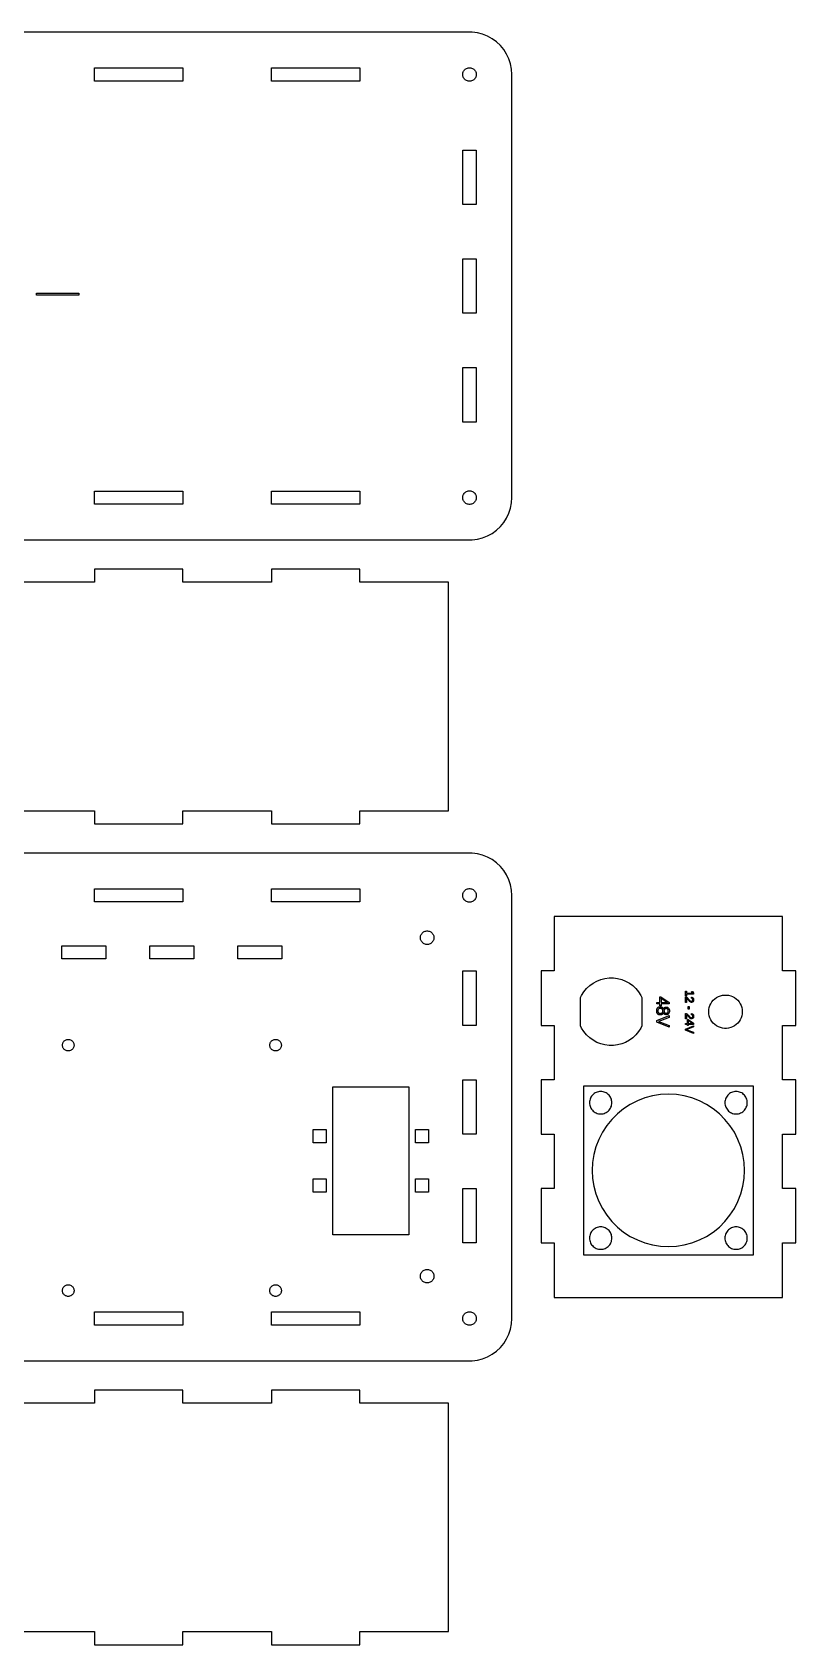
# Model space of a CAD drawing. Extents: x -143 to 284, y -54 to 327.
# Drawn here: x 103.3 to 283.7, y -54.3 to 326.8 of the extents above; entities that cross this region are included whole.
import ezdxf

# ---------------------------------------------------------------- set-up
doc = ezdxf.new("R2010")
doc.units = 0
doc.layers.add('Layer_1', color=7, linetype='CONTINUOUS')

msp = doc.modelspace()

# ---------------------------------------------------------------- linework, layer by layer
at = {"layer": 'Layer_1', "color": 7}
for points in [[(208.476249, 207.010016), (209.692248, 207.322015), (210.860248, 207.785015), (211.960248, 208.390015), (212.976248, 209.128014), (213.892249, 209.988013), (214.69225, 210.955014), (215.365248, 212.015015), (215.900248, 213.152015), (216.288247, 214.346016), (216.523248, 215.580015), (216.602248, 216.833014), (216.602248, 316.833015), (216.523248, 318.086014), (216.288247, 319.320014), (215.900248, 320.514014), (215.365248, 321.651014), (214.69225, 322.711015), (213.892249, 323.678015), (212.976248, 324.538015), (211.960248, 325.276014), (210.860248, 325.881014), (209.692248, 326.344014), (208.476249, 326.656014), (207.230249, 326.813014), (-34.025661, 326.813014)], [(117.966247, 315.283015), (117.966247, 318.383015), (138.875248, 318.383015), (138.875248, 315.283015), (117.966247, 315.283015)], [(159.784248, 315.283015), (159.784248, 318.383015), (180.693249, 318.383015), (180.693249, 315.283015), (159.784248, 315.283015)], [(206.502248, 315.236014), (206.302249, 315.261014), (206.108249, 315.311014), (205.921249, 315.385014), (205.745249, 315.482015), (205.582249, 315.600014), (205.43625, 315.738014), (205.308248, 315.893014), (205.200247, 316.062014), (205.114248, 316.244015), (205.05225, 316.435014), (205.015248, 316.632014), (205.002237, 316.833015), (205.015259, 317.034014), (205.05225, 317.231014), (205.114248, 317.422014), (205.200247, 317.604014), (205.308248, 317.773014), (205.43625, 317.928014), (205.582249, 318.066014), (205.745249, 318.184014), (205.921249, 318.281014), (206.108249, 318.355014), (206.302249, 318.405014), (206.502248, 318.430014), (206.702248, 318.430014), (206.902248, 318.405015), (207.09625, 318.355014), (207.283248, 318.281014), (207.45925, 318.184014), (207.62225, 318.066014), (207.768249, 317.928014), (207.896248, 317.773014), (208.004249, 317.604014), (208.090248, 317.422014), (208.152249, 317.231014), (208.189249, 317.034014), (208.202259, 316.833015), (208.189237, 316.632014), (208.152249, 316.435014), (208.090248, 316.244015), (208.004249, 316.062014), (207.896248, 315.893014), (207.768249, 315.738014), (207.62225, 315.600014), (207.45925, 315.482015), (207.283248, 315.385014), (207.09625, 315.311014), (206.902248, 315.261014), (206.702248, 315.236015), (206.502248, 315.236014)], [(205.05225, 286.119015), (205.05225, 298.976014), (208.152249, 298.976014), (208.152249, 286.119015), (205.05225, 286.119015)], [(205.05225, 260.404013), (205.05225, 273.262015), (208.152249, 273.262015), (208.152249, 260.404013), (205.05225, 260.404013)], [(104.272249, 264.683016), (104.272249, 265.183015), (114.272249, 265.183015), (114.272249, 264.683016), (104.272249, 264.683016)], [(205.05225, 234.690016), (205.05225, 247.547016), (208.152249, 247.547016), (208.152249, 234.690016), (205.05225, 234.690016)], [(117.966247, 215.283016), (117.966247, 218.383015), (138.875248, 218.383015), (138.875248, 215.283016), (117.966247, 215.283016)], [(159.784248, 215.283016), (159.784248, 218.383015), (180.693249, 218.383015), (180.693249, 215.283016), (159.784248, 215.283016)], [(206.502248, 215.236015), (206.302249, 215.261019), (206.108249, 215.311015), (205.921249, 215.385014), (205.745249, 215.482014), (205.582249, 215.600014), (205.43625, 215.738015), (205.308248, 215.893014), (205.200247, 216.062014), (205.114248, 216.244014), (205.05225, 216.435016), (205.015248, 216.632016), (205.002237, 216.833014), (205.015259, 217.034016), (205.05225, 217.231015), (205.114248, 217.422015), (205.200247, 217.604014), (205.308248, 217.773015), (205.43625, 217.928014), (205.582249, 218.066015), (205.745249, 218.184015), (205.921249, 218.281015), (206.108249, 218.355013), (206.302249, 218.405015), (206.502248, 218.430019), (206.702248, 218.430014), (206.902248, 218.405009), (207.09625, 218.355013), (207.283248, 218.281015), (207.45925, 218.184015), (207.62225, 218.066015), (207.768249, 217.928014), (207.896248, 217.773015), (208.004249, 217.604014), (208.090248, 217.422015), (208.152249, 217.231015), (208.189249, 217.034016), (208.202259, 216.833014), (208.189237, 216.632016), (208.152249, 216.435016), (208.090248, 216.244014), (208.004249, 216.062014), (207.896248, 215.893014), (207.768249, 215.738015), (207.62225, 215.600014), (207.45925, 215.482014), (207.283248, 215.385014), (207.09625, 215.311015), (206.902248, 215.261014), (206.702248, 215.236009), (206.502248, 215.236015)], [(-34.025661, 206.853016), (207.230249, 206.853016), (208.476249, 207.010016)], [(97.05725, 142.833015), (117.966247, 142.833015), (117.966247, 139.733013), (138.875248, 139.733013), (138.875248, 142.833015), (159.784248, 142.833015), (159.784248, 139.733013), (180.693249, 139.733013), (180.693249, 142.833015), (201.60225, 142.833015), (201.60225, 196.833015), (180.693249, 196.833015), (180.693249, 199.933014), (159.784248, 199.933014), (159.784248, 196.833015), (138.875248, 196.833015), (138.875248, 199.933014), (117.966247, 199.933014), (117.966247, 196.833015), (97.05725, 196.833015)], [(208.476249, 13.010138), (209.692248, 13.322446), (210.860248, 13.784726), (211.960248, 14.389725), (212.976248, 15.127878), (213.892249, 15.987555), (214.69225, 16.955154), (215.365248, 18.015462), (215.900248, 19.151746), (216.288247, 20.34611), (216.523248, 21.579675), (216.602248, 22.833024), (216.602248, 122.833013), (216.523248, 124.086015), (216.288247, 125.320015), (215.900248, 126.514015), (215.365248, 127.651015), (214.69225, 128.711013), (213.892249, 129.678014), (212.976248, 130.538016), (211.960248, 131.276015), (210.860248, 131.881015), (209.692248, 132.344015), (208.476249, 132.656014), (207.230249, 132.813015), (-34.025661, 132.813015)], [(117.966247, 121.283015), (117.966247, 124.383014), (138.875248, 124.383014), (138.875248, 121.283015), (117.966247, 121.283015)], [(159.784248, 121.283015), (159.784248, 124.383014), (180.693249, 124.383014), (180.693249, 121.283015), (159.784248, 121.283015)], [(206.502248, 121.236013), (206.302249, 121.261018), (206.108249, 121.311014), (205.921249, 121.385016), (205.745249, 121.482015), (205.582249, 121.600015), (205.43625, 121.738013), (205.308248, 121.893016), (205.200247, 122.062013), (205.114248, 122.244015), (205.05225, 122.435015), (205.015248, 122.632014), (205.002237, 122.833013), (205.015259, 123.034015), (205.05225, 123.231014), (205.114248, 123.422014), (205.200247, 123.604016), (205.308248, 123.773013), (205.43625, 123.928016), (205.582249, 124.066014), (205.745249, 124.184014), (205.921249, 124.281013), (206.108249, 124.355015), (206.302249, 124.405013), (206.502248, 124.430018), (206.702248, 124.430016), (206.902248, 124.405011), (207.09625, 124.355015), (207.283248, 124.281013), (207.45925, 124.184014), (207.62225, 124.066014), (207.768249, 123.928016), (207.896248, 123.773013), (208.004249, 123.604016), (208.090248, 123.422014), (208.152249, 123.231014), (208.189249, 123.034015), (208.202259, 122.833013), (208.189237, 122.632014), (208.152249, 122.435015), (208.090248, 122.244015), (208.004249, 122.062013), (207.896248, 121.893016), (207.768249, 121.738013), (207.62225, 121.600015), (207.45925, 121.482015), (207.283248, 121.385016), (207.09625, 121.311014), (206.902248, 121.261016), (206.702248, 121.236011), (206.502248, 121.236013)], [(196.502249, 111.236214), (196.302249, 111.261304), (196.108249, 111.311313), (195.921249, 111.385315), (195.74525, 111.482114), (195.582249, 111.600216), (195.436247, 111.737715), (195.308248, 111.892513), (195.200247, 112.062214), (195.114249, 112.244016), (195.052247, 112.435114), (195.015248, 112.632514), (195.002237, 112.833013), (195.015259, 113.034015), (195.052247, 113.231014), (195.114249, 113.422014), (195.200247, 113.604013), (195.308248, 113.773014), (195.436247, 113.928016), (195.582249, 114.066014), (195.74525, 114.184014), (195.921249, 114.281014), (196.108249, 114.355015), (196.302249, 114.405014), (196.502249, 114.430019), (196.702248, 114.430016), (196.902248, 114.405011), (197.096247, 114.355015), (197.283248, 114.281014), (197.459247, 114.184014), (197.622247, 114.066014), (197.76825, 113.928016), (197.896249, 113.773014), (198.004249, 113.604013), (198.090248, 113.422014), (198.15225, 113.231014), (198.189249, 113.034015), (198.202259, 112.833013), (198.189238, 112.632514), (198.15225, 112.435114), (198.090248, 112.244016), (198.004249, 112.062214), (197.896249, 111.892513), (197.76825, 111.737715), (197.622247, 111.600216), (197.459247, 111.482114), (197.283248, 111.385315), (197.096247, 111.311313), (196.902248, 111.261315), (196.702248, 111.236225), (196.502249, 111.236214)], [(280.60225, 40.690116), (283.702235, 40.690116), (283.702235, 53.547314), (280.60225, 53.547314), (280.60225, 66.404415), (283.702235, 66.404415), (283.702235, 79.261613), (280.60225, 79.261613), (280.60225, 92.118715), (283.702235, 92.118715), (283.702235, 104.975916), (280.60225, 104.975916), (280.60225, 117.833015), (226.602248, 117.833015), (226.602248, 104.975916), (223.502248, 104.975916), (223.502248, 92.118715), (226.602248, 92.118715), (226.602248, 79.261613), (223.502248, 79.261613), (223.502248, 66.404415), (226.602248, 66.404415), (226.602248, 53.547314), (223.502248, 53.547314), (223.502248, 40.690116), (226.602248, 40.690116), (226.602248, 27.833014), (280.60225, 27.833014), (280.60225, 40.690116)], [(110.272249, 107.833015), (110.272249, 110.933014), (120.672248, 110.933014), (120.672248, 107.833015), (110.272249, 107.833015)], [(131.072249, 107.833015), (131.072249, 110.933014), (141.472248, 110.933014), (141.472248, 107.833015), (131.072249, 107.833015)], [(151.872247, 107.833015), (151.872247, 110.933014), (162.272249, 110.933014), (162.272249, 107.833015), (151.872247, 107.833015)], [(205.05225, 92.118715), (205.05225, 104.975916), (208.152249, 104.975916), (208.152249, 92.118715), (205.05225, 92.118715)], [(239.600243, 87.348815), (238.603248, 87.474714), (237.630248, 87.724614), (236.69625, 88.094415), (235.815248, 88.578415), (235.00325, 89.168914), (234.270248, 89.856614), (233.63025, 90.630715), (233.09225, 91.479013), (232.852248, 91.988114), (232.852248, 98.677915), (233.09225, 99.187016), (233.63025, 100.035314), (234.270248, 100.809415), (235.00325, 101.497115), (235.815248, 102.087614), (236.69625, 102.571614), (237.630248, 102.941415), (238.603248, 103.191314), (239.600243, 103.317214), (240.604249, 103.317214), (241.601255, 103.191314), (242.574245, 102.941415), (243.508259, 102.571614), (244.389244, 102.087614), (245.201254, 101.497115), (245.934241, 100.809415), (246.574237, 100.035314), (247.112237, 99.187016), (247.352239, 98.677915), (247.352239, 91.988114), (247.112237, 91.479013), (246.574237, 90.630715), (245.934241, 89.856614), (245.201254, 89.168914), (244.389244, 88.578415), (243.508259, 88.094415), (242.574245, 87.724614), (241.601255, 87.474714), (240.604249, 87.348815), (239.600243, 87.348815)], [(257.652249, 99.015114), (257.652249, 100.201015), (257.858243, 100.201015), (257.858243, 99.719016), (259.341236, 99.719016), (259.060256, 100.146015), (259.289251, 100.146015), (259.572235, 99.699015), (259.572235, 99.476116), (257.858243, 99.476116), (257.858243, 99.015114), (257.652249, 99.015114)], [(266.854246, 91.390816), (266.362248, 91.453015), (265.881256, 91.576315), (265.420246, 91.758916), (264.985257, 91.997915), (264.584248, 92.289513), (264.223257, 92.629015), (263.906237, 93.011215), (263.641259, 93.430114), (263.429253, 93.878915), (263.276261, 94.350715), (263.18324, 94.837915), (263.152252, 95.333014), (263.18324, 95.828114), (263.276261, 96.315314), (263.429253, 96.787114), (263.641259, 97.235915), (263.906237, 97.654716), (264.223257, 98.036915), (264.584248, 98.376516), (264.985257, 98.668113), (265.420246, 98.907113), (265.881256, 99.089714), (266.362248, 99.213014), (266.854246, 99.275213), (267.350251, 99.275213), (267.842249, 99.213014), (268.323241, 99.089714), (268.784251, 98.907113), (269.21924, 98.668113), (269.620249, 98.376516), (269.98124, 98.036915), (270.29826, 97.654716), (270.563238, 97.235915), (270.775244, 96.787114), (270.928236, 96.315314), (271.021257, 95.828114), (271.052245, 95.333014), (271.021257, 94.837915), (270.928236, 94.350715), (270.775244, 93.878915), (270.563238, 93.430114), (270.29826, 93.011215), (269.98124, 92.629015), (269.620249, 92.289513), (269.21924, 91.997915), (268.784251, 91.758916), (268.323241, 91.576315), (267.842249, 91.453015), (267.350251, 91.390816), (266.854246, 91.390816)], [(250.843243, 95.405416), (250.838163, 95.535015), (250.843328, 95.661515), (250.856225, 95.779913), (250.879396, 95.890115)], [(250.857241, 95.284814), (250.84313, 95.405416)], [(251.588253, 94.569115), (251.483238, 94.584524), (251.384263, 94.610111), (251.293246, 94.645913), (251.210245, 94.692113), (251.134242, 94.748414), (251.065239, 94.815015), (251.005238, 94.891215), (250.954241, 94.976215), (250.912246, 95.070215), (250.880242, 95.173014), (250.8571, 95.284814)], [(250.879254, 95.890115), (250.911258, 95.992314), (250.952237, 96.086314), (251.002247, 96.172214), (251.06126, 96.250014), (251.129247, 96.318416), (251.204262, 96.376314), (251.288251, 96.423716), (251.378252, 96.460614), (251.477255, 96.486917), (251.583258, 96.502718), (251.697247, 96.508021), (251.777257, 96.504714), (251.854248, 96.495005), (251.927258, 96.478814), (251.996262, 96.456011), (252.061258, 96.426913), (252.123262, 96.391215), (252.181258, 96.349014), (252.23426, 96.301415), (252.28125, 96.250316), (252.321241, 96.195514), (252.356236, 96.137114), (252.38333, 96.075013), (252.405258, 96.009315), (252.420216, 95.940015), (252.428146, 95.940015)], [(251.574255, 96.763715), (251.574255, 97.165715), (250.902256, 97.165715), (250.902256, 97.511714), (251.574255, 97.511714), (251.574255, 98.852715), (251.858255, 98.852715), (253.782249, 97.547714), (253.782249, 97.165715), (251.862263, 97.165715), (251.862263, 96.763715), (251.574255, 96.763715)], [(252.243263, 95.819216), (252.215323, 95.876016), (252.181258, 95.928015), (252.141239, 95.975014), (252.096253, 96.016114), (252.045256, 96.050914), (251.991238, 96.079413), (251.932254, 96.101511), (251.868246, 96.117318), (251.799242, 96.126827), (251.72626, 96.130004), (251.563248, 96.117711), (251.425242, 96.081115), (251.31224, 96.020014), (251.225259, 95.934416), (251.162239, 95.824414), (251.125239, 95.689916), (251.112257, 95.531013), (251.115362, 95.449214)], [(251.115249, 95.449214), (251.12428, 95.373714), (251.139209, 95.304315), (251.161251, 95.241213), (251.188344, 95.184314), (251.221251, 95.133514), (251.261242, 95.089014), (251.307244, 95.050516), (251.360246, 95.018015), (251.421262, 94.991317), (251.48925, 94.970599), (251.564236, 94.955824), (251.64625, 94.947008), (251.735263, 94.944022), (251.811237, 94.947203)], [(253.829239, 95.764213), (253.842221, 95.657014), (253.8462, 95.543013), (253.842306, 95.426314), (253.829267, 95.316914), (253.809201, 95.214814), (253.780245, 95.120016), (253.743246, 95.032414), (253.698259, 94.952014), (253.644242, 94.879015), (253.584242, 94.814214), (253.517242, 94.759514), (253.445247, 94.714714), (253.368257, 94.679814), (253.284239, 94.654922), (253.194239, 94.640012), (253.099243, 94.63502), (253.029252, 94.637836), (252.962252, 94.646111), (252.897256, 94.659999), (252.835252, 94.679402), (252.775252, 94.704418), (252.718243, 94.734915), (252.664254, 94.771014), (252.614244, 94.811615), (252.570245, 94.856313), (252.531242, 94.905115), (252.49825, 94.957913), (252.47031, 95.014913), (252.448241, 95.075916), (252.432154, 95.141013), (252.424336, 95.141013), (252.408165, 95.065513), (252.386236, 94.994915), (252.357252, 94.929214), (252.323244, 94.868513), (252.283254, 94.812715), (252.236235, 94.761915), (252.18425, 94.716015), (252.127241, 94.675713), (252.066253, 94.641514), (252.001257, 94.613602), (251.932254, 94.59191), (251.859243, 94.576422), (251.782253, 94.5671), (251.701255, 94.56401), (251.588253, 94.569124)], [(251.811237, 94.947214), (251.882244, 94.956922), (251.94724, 94.973029), (252.006252, 94.995621), (252.060242, 95.024613), (252.108248, 95.060114), (252.151258, 95.102016), (252.188258, 95.149415), (252.220262, 95.202114), (252.246226, 95.259913), (252.266292, 95.322914), (252.280347, 95.391116), (252.289293, 95.464414), (252.292341, 95.543013), (252.289152, 95.619414), (252.280206, 95.690915), (252.264175, 95.757513), (252.243376, 95.819216)], [(253.156252, 97.629815), (252.052255, 98.373713), (251.902254, 98.482713), (251.862263, 98.514714), (251.862263, 97.511714), (253.370261, 97.511714), (253.156252, 97.629815)], [(252.428259, 95.940015), (252.447168, 96.004314), (252.471242, 96.064613), (252.500254, 96.121016), (252.534262, 96.173416), (252.574253, 96.221916), (252.619239, 96.266414), (252.669249, 96.307014), (252.723238, 96.342515), (252.780247, 96.372614), (252.83926, 96.397224), (252.901236, 96.416406), (252.96626, 96.430018), (253.033259, 96.438228), (253.10325, 96.441036), (253.195255, 96.436018), (253.282236, 96.421114), (253.364249, 96.396306), (253.440252, 96.361616), (253.512247, 96.317013), (253.579246, 96.262415), (253.640263, 96.198014), (253.69524, 96.124916), (253.741242, 96.044914), (253.779257, 95.958216), (253.808241, 95.864614), (253.829126, 95.764213)], [(253.571259, 95.613614), (253.564204, 95.679315), (253.551278, 95.740016), (253.533188, 95.795715), (253.511231, 95.846413), (253.483319, 95.892215), (253.450242, 95.933013), (253.412255, 95.968514), (253.369245, 95.998616), (253.321239, 96.023226), (253.268237, 96.042405), (253.210241, 96.056017), (253.147249, 96.064227), (253.079261, 96.067038), (253.010258, 96.064193), (252.94625, 96.055721), (252.88625, 96.041604), (252.83226, 96.021916), (252.782251, 95.996626), (252.737236, 95.965616), (252.697245, 95.929014), (252.66225, 95.887214), (252.633237, 95.840814), (252.609248, 95.789715), (252.59034, 95.734016), (252.577273, 95.673713), (252.569342, 95.608715), (252.566153, 95.539014), (252.56906, 95.468315)], [(252.568242, 95.468315), (252.576144, 95.402613)], [(252.576257, 95.402613), (252.588392, 95.342015)], [(252.588251, 95.342015), (252.605184, 95.286214), (252.628383, 95.235515)], [(253.210241, 95.025816), (253.321239, 95.058116), (253.412255, 95.112015), (253.483262, 95.187413), (253.53426, 95.284413), (253.56426, 95.402915), (253.574138, 95.543013)], [(253.574251, 95.543013), (253.571146, 95.613614)], [(257.652249, 97.521916), (257.652249, 98.779913), (257.823248, 98.779913), (257.867246, 98.759621), (257.951235, 98.715315), (258.028254, 98.666115), (258.100249, 98.611915), (258.199252, 98.525213), (258.289253, 98.434913), (258.372254, 98.341814), (258.546244, 98.128014), (258.64124, 98.018915), (258.713235, 97.947515), (258.762257, 97.906415), (258.813255, 97.870816), (258.866256, 97.840615), (258.89335, 97.828508)], [(259.50326, 97.805815), (259.47326, 97.753615), (259.437248, 97.706915), (259.396241, 97.665815), (259.351255, 97.631015), (259.301245, 97.602516), (259.24624, 97.580418), (259.18624, 97.56461), (259.123248, 97.555102), (259.054244, 97.551925), (259.023256, 97.553042), (258.991252, 97.556118), (258.960236, 97.561308), (258.929248, 97.568624), (258.897244, 97.5779), (258.83524, 97.602919), (258.773236, 97.635615), (258.710244, 97.676416), (258.64824, 97.725415), (258.58426, 97.785215), (258.502246, 97.872114), (258.401239, 97.988616), (258.245254, 98.177913), (258.145235, 98.291513), (258.083259, 98.354415), (258.024246, 98.407216), (257.968253, 98.451214), (257.91226, 98.486814), (257.858243, 98.513907), (257.858243, 97.521916), (257.652249, 97.521916)], [(258.269243, 95.900716), (258.269243, 96.556713), (258.48424, 96.556713), (258.48424, 95.900716), (258.269243, 95.900716)], [(258.893237, 97.828514), (258.922249, 97.818608), (258.952249, 97.810824), (258.98225, 97.805312), (259.014254, 97.802013), (259.046258, 97.800887), (259.08924, 97.802891), (259.129259, 97.808403), (259.166258, 97.817812), (259.201254, 97.831023), (259.232242, 97.847919), (259.261254, 97.868516), (259.287219, 97.892928), (259.310107, 97.920713)], [(259.264246, 98.430815), (259.235262, 98.454409), (259.204246, 98.474622), (259.171254, 98.491406), (259.134254, 98.505014), (259.095251, 98.515118), (259.053257, 98.521917), (259.076399, 98.768915)], [(259.076258, 98.768915), (259.13925, 98.758416), (259.198262, 98.742129), (259.253239, 98.720299), (259.305253, 98.692712), (259.353259, 98.659415), (259.397257, 98.620514), (259.437248, 98.575914), (259.47326, 98.526314), (259.50326, 98.472816), (259.528096, 98.415513)], [(259.311236, 98.374015), (259.289223, 98.403914), (259.264133, 98.43081)], [(259.310248, 97.920716), (259.329157, 97.951314), (259.345328, 97.984814), (259.357379, 98.021314)], [(259.34626, 98.307414), (259.330173, 98.341814), (259.311349, 98.374015)], [(259.371236, 98.191116), (259.366156, 98.232114), (259.358339, 98.270914), (259.346119, 98.307414)], [(259.357238, 98.021314), (259.366269, 98.060613), (259.371321, 98.102814), (259.374059, 98.147913)], [(259.37324, 98.147913), (259.370418, 98.191116)], [(259.528237, 97.863413), (259.503401, 97.805815)], [(259.528237, 98.415513), (259.547146, 98.354415)], [(259.547258, 97.926414), (259.52835, 97.863413)], [(259.569244, 98.068614), (259.561341, 97.994816), (259.547146, 97.926414)], [(259.547258, 98.354415), (259.56137, 98.289414)], [(259.561257, 98.289414), (259.569159, 98.220613), (259.572348, 98.147913)], [(259.572235, 98.147913), (259.569131, 98.068614)], [(250.902256, 92.851214), (250.902256, 93.253214), (253.782249, 94.410216), (253.782249, 94.001213), (251.752252, 93.219215), (251.243236, 93.050215), (251.752252, 92.881215), (253.782249, 92.102213), (253.782249, 91.694213), (250.902256, 92.851214)], [(252.628242, 95.235515), (252.655335, 95.189815), (252.687255, 95.149014), (252.725242, 95.113415), (252.768252, 95.083414), (252.818262, 95.05872), (252.874255, 95.039608), (252.936259, 95.025926), (253.005263, 95.01773), (253.079261, 95.014894)], [(253.079261, 95.015015), (253.210241, 95.025824)], [(257.652249, 93.638214), (257.652249, 94.896213), (257.823248, 94.896213), (257.867246, 94.875809), (257.951235, 94.831514), (258.028254, 94.782314), (258.100249, 94.728215), (258.199252, 94.641514), (258.289253, 94.551115), (258.372254, 94.458016), (258.546244, 94.244215), (258.64124, 94.135215), (258.713235, 94.063714), (258.762257, 94.022713), (258.813255, 93.987015), (258.866256, 93.956814), (258.89335, 93.944707)], [(259.023256, 93.669216), (258.991252, 93.67232), (258.960236, 93.677507), (258.929248, 93.684825), (258.897244, 93.694212), (258.83524, 93.71922), (258.773236, 93.751814), (258.710244, 93.792615), (258.64824, 93.841614), (258.58426, 93.901414), (258.502246, 93.988316), (258.401239, 94.104913), (258.245254, 94.294214), (258.145235, 94.407715), (258.083259, 94.470614), (258.024246, 94.523415), (257.968253, 94.567515), (257.91226, 94.603114), (257.858243, 94.630123), (257.858243, 93.638214), (257.652249, 93.638214)], [(258.101236, 92.086014), (258.101236, 92.352014), (257.652249, 92.352014), (257.652249, 92.581015), (258.101236, 92.581015), (258.101236, 93.477014), (258.290241, 93.477014), (259.572235, 92.607013), (259.572235, 92.352014), (258.292244, 92.352014), (258.292244, 92.086014), (258.101236, 92.086014)], [(257.652249, 90.983914), (257.652249, 91.249914), (259.572235, 92.032914), (259.572235, 91.762915), (258.218246, 91.230914), (257.878253, 91.115915), (258.218246, 91.000915), (259.572235, 90.470915), (259.572235, 90.200913), (257.652249, 90.983914)], [(259.181244, 92.645915), (258.419244, 93.159014), (258.319253, 93.232014), (258.29216, 93.254027), (258.292244, 92.581015), (259.300258, 92.581015), (259.181244, 92.645915)], [(258.893237, 93.944715), (258.922249, 93.934809), (258.952249, 93.92711), (258.98225, 93.92161), (259.014254, 93.918313), (259.046258, 93.917185), (259.08924, 93.918909)], [(259.50326, 93.922013), (259.47326, 93.869915), (259.437248, 93.823216), (259.396241, 93.782014), (259.351255, 93.747213), (259.301245, 93.718813), (259.24624, 93.696603), (259.18624, 93.680809), (259.123248, 93.671304), (259.054244, 93.668211), (259.023256, 93.669343)], [(259.264246, 94.547113), (259.235262, 94.570622), (259.204246, 94.590821), (259.171254, 94.60772), (259.134254, 94.621205), (259.095251, 94.631317), (259.053257, 94.638229), (259.076399, 94.885215)], [(259.076258, 94.885215), (259.13925, 94.874604), (259.198262, 94.858415), (259.253239, 94.836515), (259.305253, 94.808914), (259.353259, 94.775716), (259.397257, 94.736716), (259.437248, 94.692215), (259.47326, 94.642515), (259.50326, 94.589113), (259.528096, 94.531715)], [(259.08924, 93.919013), (259.129259, 93.924714), (259.166258, 93.934112), (259.201254, 93.94721), (259.232242, 93.964118), (259.261254, 93.984718), (259.287219, 94.009212), (259.310107, 94.036929)], [(259.311236, 94.490214), (259.289223, 94.520116), (259.264133, 94.547124)], [(259.310248, 94.036915), (259.329157, 94.067516), (259.345328, 94.101114), (259.357379, 94.137515)], [(259.34626, 94.423714), (259.330173, 94.458016), (259.311349, 94.490214)], [(259.371236, 94.307314), (259.366156, 94.348316), (259.358339, 94.387116), (259.346119, 94.423714)], [(259.357238, 94.137515), (259.366269, 94.176815), (259.371321, 94.219016), (259.374059, 94.264214)], [(259.37324, 94.264214), (259.370418, 94.307314)], [(259.528237, 93.979615), (259.503401, 93.922013)], [(259.528237, 94.531715), (259.547146, 94.470614)], [(259.547258, 94.042615), (259.52835, 93.979615)], [(259.569244, 94.184915), (259.561341, 94.111015), (259.547146, 94.042615)], [(259.547258, 94.470614), (259.56137, 94.405615)], [(259.561257, 94.405615), (259.569159, 94.336815), (259.572348, 94.264214)], [(259.572235, 94.264214), (259.569131, 94.184915)], [(111.600248, 86.068813), (111.430249, 86.101215), (111.266249, 86.154516), (111.110248, 86.228114), (110.964249, 86.320615), (110.831249, 86.430715), (110.713249, 86.556516), (110.611248, 86.696216), (110.52825, 86.847515), (110.464247, 87.008114), (110.421248, 87.175313), (110.400251, 87.346614), (110.400248, 87.519314), (110.421245, 87.690614), (110.464247, 87.857916), (110.52825, 88.018416), (110.611248, 88.169715), (110.713249, 88.309415), (110.831249, 88.435314), (110.964249, 88.545415), (111.110248, 88.637916), (111.266249, 88.711415), (111.430249, 88.764814), (111.600248, 88.797115), (111.772248, 88.808008), (111.944249, 88.79712), (112.114248, 88.764814), (112.278247, 88.711415), (112.434249, 88.637916), (112.580248, 88.545415), (112.713248, 88.435314), (112.831248, 88.309415), (112.933249, 88.169715), (113.01625, 88.018416), (113.08025, 87.857916), (113.123249, 87.690614), (113.144246, 87.519314), (113.144249, 87.346614), (113.123252, 87.175313), (113.08025, 87.008114), (113.01625, 86.847515), (112.933249, 86.696216), (112.831248, 86.556516), (112.713248, 86.430715), (112.580248, 86.320615), (112.434249, 86.228114), (112.278247, 86.154516), (112.114248, 86.101215), (111.944249, 86.068813), (111.772248, 86.058004), (111.600248, 86.068824)], [(160.600249, 86.068813), (160.43025, 86.101215), (160.266247, 86.154516), (160.110249, 86.228114), (159.96425, 86.320615), (159.83125, 86.430715), (159.71325, 86.556516), (159.611249, 86.696216), (159.528248, 86.847515), (159.464248, 87.008114), (159.421249, 87.175313), (159.400251, 87.346614), (159.400248, 87.519314), (159.421246, 87.690614), (159.464248, 87.857916), (159.528248, 88.018416), (159.611249, 88.169715), (159.71325, 88.309415), (159.83125, 88.435314), (159.96425, 88.545415), (160.110249, 88.637916), (160.266247, 88.711415), (160.43025, 88.764814), (160.600249, 88.797115), (160.772249, 88.808008), (160.94425, 88.79712), (161.114249, 88.764814), (161.278248, 88.711415), (161.434249, 88.637916), (161.580249, 88.545415), (161.713249, 88.435314), (161.831249, 88.309415), (161.933249, 88.169715), (162.016248, 88.018416), (162.080248, 87.857916), (162.12325, 87.690614), (162.144247, 87.519314), (162.144247, 87.346614), (162.12325, 87.175313), (162.080248, 87.008114), (162.016248, 86.847515), (161.933249, 86.696216), (161.831249, 86.556516), (161.713249, 86.430715), (161.580249, 86.320615), (161.434249, 86.228114), (161.278248, 86.154516), (161.114249, 86.101215), (160.94425, 86.068813), (160.772249, 86.058004), (160.600249, 86.068824)], [(174.272248, 42.599614), (174.272248, 77.599615), (192.272248, 77.599615), (192.272248, 42.599614), (174.272248, 42.599614)], [(205.05225, 66.404415), (205.05225, 79.261613), (208.152249, 79.261613), (208.152249, 66.404415), (205.05225, 66.404415)], [(233.602248, 37.833014), (233.602248, 77.833016), (273.602236, 77.833016), (273.602236, 37.833014), (233.602248, 37.833014)], [(237.879249, 71.197514), (238.153248, 71.240914), (238.421249, 71.312714), (238.68025, 71.412116), (238.927256, 71.538015), (239.160259, 71.689114), (239.375256, 71.863714), (239.571259, 72.059816), (239.746237, 72.275414), (239.897254, 72.508016), (240.023238, 72.755115), (240.122242, 73.014113), (240.194236, 73.282016), (240.237247, 73.556014), (240.252205, 73.833015), (240.237304, 74.110013), (240.194236, 74.384015), (240.122242, 74.651914), (240.023238, 74.910915), (239.897254, 75.158015), (239.746237, 75.390614), (239.571259, 75.606215), (239.375256, 75.802314), (239.160259, 75.976913), (238.927256, 76.128015), (238.68025, 76.253915), (238.421249, 76.353313), (238.153248, 76.425113), (237.879249, 76.468513), (237.602248, 76.48302), (237.32525, 76.468508), (237.051249, 76.425113), (236.783248, 76.353313), (236.52425, 76.253915), (236.277249, 76.128015), (236.044249, 75.976913), (235.829249, 75.802314), (235.633249, 75.606215), (235.458248, 75.390614), (235.307248, 75.158015), (235.18125, 74.910915), (235.082249, 74.651914), (235.010249, 74.384015), (234.967249, 74.110013), (234.952263, 73.833015), (234.967235, 73.556014), (235.010249, 73.282016), (235.082249, 73.014113), (235.18125, 72.755115), (235.307248, 72.508016), (235.458248, 72.275414), (235.633249, 72.059816), (235.829249, 71.863714), (236.044249, 71.689114), (236.277249, 71.538015), (236.52425, 71.412116), (236.783248, 71.312714), (237.051249, 71.240914), (237.32525, 71.197514), (237.602248, 71.183008), (237.879249, 71.19752)], [(269.879245, 71.197514), (270.153254, 71.240914), (270.421252, 71.312714), (270.680248, 71.412116), (270.927249, 71.538015), (271.160251, 71.689114), (271.375248, 71.863714), (271.571252, 72.059816), (271.746258, 72.275414), (271.897246, 72.508016), (272.023259, 72.755115), (272.122262, 73.014113), (272.194257, 73.282016), (272.23724, 73.556014), (272.252197, 73.833015), (272.237296, 74.110013), (272.194257, 74.384015), (272.122262, 74.651914), (272.023259, 74.910915), (271.897246, 75.158015), (271.746258, 75.390614), (271.571252, 75.606215), (271.375248, 75.802314), (271.160251, 75.976913), (270.927249, 76.128015), (270.680248, 76.253915), (270.421252, 76.353313), (270.153254, 76.425113), (269.879245, 76.468513), (269.602244, 76.48302), (269.325242, 76.468508), (269.051261, 76.425113), (268.783263, 76.353313), (268.524239, 76.253915), (268.277238, 76.128015), (268.044236, 75.976913), (267.829239, 75.802314), (267.633236, 75.606215), (267.458258, 75.390614), (267.307241, 75.158015), (267.181257, 74.910915), (267.082253, 74.651914), (267.010258, 74.384015), (266.967248, 74.110013), (266.95229, 73.833015), (266.967219, 73.556014), (267.010258, 73.282016), (267.082253, 73.014113), (267.181257, 72.755115), (267.307241, 72.508016), (267.458258, 72.275414), (267.633236, 72.059816), (267.829239, 71.863714), (268.044236, 71.689114), (268.277238, 71.538015), (268.524239, 71.412116), (268.783263, 71.312714), (269.051261, 71.240914), (269.325242, 71.197514), (269.602244, 71.183008), (269.879245, 71.19752)], [(255.484246, 39.931615), (257.34426, 40.226413), (259.164255, 40.714014), (260.923261, 41.389214), (262.602258, 42.244514), (264.18225, 43.270713), (265.64625, 44.456414), (266.979242, 45.788714), (268.164237, 47.252914), (269.190256, 48.833014), (270.046236, 50.511714), (270.721255, 52.270715), (271.209245, 54.090614), (271.503236, 55.951514), (271.60224, 57.833013), (271.503236, 59.714515), (271.209245, 61.575415), (270.721255, 63.395314), (270.046236, 65.154315), (269.190256, 66.833015), (268.164237, 68.413115), (266.979242, 69.877315), (265.64625, 71.209616), (264.18225, 72.395313), (262.602258, 73.421515), (260.923261, 74.276815), (259.164255, 74.952015), (257.34426, 75.439616), (255.484246, 75.734414), (253.602247, 75.833014), (251.720248, 75.734414), (249.860263, 75.439616), (248.04024, 74.952015), (246.281262, 74.276815), (244.602237, 73.421515), (243.022244, 72.395313), (241.558245, 71.209616), (240.225253, 69.877315), (239.040258, 68.413115), (238.014248, 66.833015), (237.158248, 65.154315), (236.483248, 63.395314), (235.99525, 61.575415), (235.701247, 59.714515), (235.602249, 57.833013), (235.701247, 55.951514), (235.99525, 54.090614), (236.483248, 52.270715), (237.158248, 50.511714), (238.014248, 48.833014), (239.040258, 47.252914), (240.225253, 45.788714), (241.558245, 44.456414), (243.022244, 43.270713), (244.602237, 42.244514), (246.281262, 41.389214), (248.04024, 40.714014), (249.860263, 40.226413), (251.720248, 39.931615), (253.602247, 39.833015), (255.484246, 39.931615)], [(169.62225, 64.383016), (169.62225, 67.483015), (172.722249, 67.483015), (172.722249, 64.383016), (169.62225, 64.383016)], [(193.822249, 64.383016), (193.822249, 67.483015), (196.922249, 67.483015), (196.922249, 64.383016), (193.822249, 64.383016)], [(169.62225, 52.716316), (169.62225, 55.816315), (172.722249, 55.816315), (172.722249, 52.716316), (169.62225, 52.716316)], [(193.822249, 52.716316), (193.822249, 55.816315), (196.922249, 55.816315), (196.922249, 52.716316), (193.822249, 52.716316)], [(205.05225, 40.690116), (205.05225, 53.547314), (208.152249, 53.547314), (208.152249, 40.690116), (205.05225, 40.690116)], [(237.879249, 39.197513), (238.153248, 39.240913), (238.421249, 39.312713), (238.68025, 39.412115), (238.927256, 39.538014), (239.160259, 39.689113), (239.375256, 39.863716), (239.571259, 40.059815), (239.746237, 40.275416), (239.897254, 40.508015), (240.023238, 40.755114), (240.122242, 41.014115), (240.194236, 41.282015), (240.237247, 41.556013), (240.252205, 41.833014), (240.237304, 42.110015), (240.194236, 42.384014), (240.122242, 42.651913), (240.023238, 42.910914), (239.897254, 43.158014), (239.746237, 43.390616), (239.571259, 43.606214), (239.375256, 43.802316), (239.160259, 43.976915), (238.927256, 44.128014), (238.68025, 44.253914), (238.421249, 44.353315), (238.153248, 44.425115), (237.879249, 44.468515), (237.602248, 44.483022), (237.32525, 44.468507), (237.051249, 44.425115), (236.783248, 44.353315), (236.52425, 44.253914), (236.277249, 44.128014), (236.044249, 43.976915), (235.829249, 43.802316), (235.633249, 43.606214), (235.458248, 43.390616), (235.307248, 43.158014), (235.18125, 42.910914), (235.082249, 42.651913), (235.010249, 42.384014), (234.967249, 42.110015), (234.952263, 41.833014), (234.967235, 41.556013), (235.010249, 41.282015), (235.082249, 41.014115), (235.18125, 40.755114), (235.307248, 40.508015), (235.458248, 40.275416), (235.633249, 40.059815), (235.829249, 39.863716), (236.044249, 39.689113), (236.277249, 39.538014), (236.52425, 39.412115), (236.783248, 39.312713), (237.051249, 39.240913), (237.32525, 39.197513), (237.602248, 39.183007), (237.879249, 39.197522)], [(269.879245, 39.197513), (270.153254, 39.240913), (270.421252, 39.312713), (270.680248, 39.412115), (270.927249, 39.538014), (271.160251, 39.689113), (271.375248, 39.863716), (271.571252, 40.059815), (271.746258, 40.275416), (271.897246, 40.508015), (272.023259, 40.755114), (272.122262, 41.014115), (272.194257, 41.282015), (272.23724, 41.556013), (272.252197, 41.833014), (272.237296, 42.110015), (272.194257, 42.384014), (272.122262, 42.651913), (272.023259, 42.910914), (271.897246, 43.158014), (271.746258, 43.390616), (271.571252, 43.606214), (271.375248, 43.802316), (271.160251, 43.976915), (270.927249, 44.128014), (270.680248, 44.253914), (270.421252, 44.353315), (270.153254, 44.425115), (269.879245, 44.468515), (269.602244, 44.483022), (269.325242, 44.468507), (269.051261, 44.425115), (268.783263, 44.353315), (268.524239, 44.253914), (268.277238, 44.128014), (268.044236, 43.976915), (267.829239, 43.802316), (267.633236, 43.606214), (267.458258, 43.390616), (267.307241, 43.158014), (267.181257, 42.910914), (267.082253, 42.651913), (267.010258, 42.384014), (266.967248, 42.110015), (266.95229, 41.833014), (266.967219, 41.556013), (267.010258, 41.282015), (267.082253, 41.014115), (267.181257, 40.755114), (267.307241, 40.508015), (267.458258, 40.275416), (267.633236, 40.059815), (267.829239, 39.863716), (268.044236, 39.689113), (268.277238, 39.538014), (268.524239, 39.412115), (268.783263, 39.312713), (269.051261, 39.240913), (269.325242, 39.197513), (269.602244, 39.183007), (269.879245, 39.197522)], [(196.502249, 31.236213), (196.302249, 31.261303), (196.108249, 31.311315), (195.921249, 31.385314), (195.74525, 31.482113), (195.582249, 31.600215), (195.436247, 31.737714), (195.308248, 31.892515), (195.200247, 32.062216), (195.114249, 32.244015), (195.052247, 32.435116), (195.015248, 32.632513), (195.002237, 32.833015), (195.015259, 33.033514), (195.052247, 33.230915), (195.114249, 33.422016), (195.200247, 33.603815), (195.308248, 33.773414), (195.436247, 33.928314), (195.582249, 34.065816), (195.74525, 34.183914), (195.921249, 34.280714), (196.108249, 34.354715), (196.302249, 34.404714), (196.502249, 34.429803), (196.702248, 34.429815), (196.902248, 34.404725), (197.096247, 34.354715), (197.283248, 34.280714), (197.459247, 34.183914), (197.622247, 34.065816), (197.76825, 33.928314), (197.896249, 33.773414), (198.004249, 33.603815), (198.090248, 33.422016), (198.15225, 33.230915), (198.189249, 33.033514), (198.202259, 32.833015), (198.189238, 32.632513), (198.15225, 32.435116), (198.090248, 32.244015), (198.004249, 32.062216), (197.896249, 31.892515), (197.76825, 31.737714), (197.622247, 31.600215), (197.459247, 31.482113), (197.283248, 31.385314), (197.096247, 31.311315), (196.902248, 31.261314), (196.702248, 31.236225), (196.502249, 31.236213)], [(111.600248, 28.068813), (111.430249, 28.101215), (111.266249, 28.154513), (111.110248, 28.228114), (110.964249, 28.320615), (110.831249, 28.430716), (110.713249, 28.556513), (110.611248, 28.696213), (110.52825, 28.847515), (110.464247, 29.008114), (110.421248, 29.175314), (110.400251, 29.346614), (110.400248, 29.519314), (110.421245, 29.690615), (110.464247, 29.857913), (110.52825, 30.018413), (110.611248, 30.169715), (110.713249, 30.309415), (110.831249, 30.435315), (110.964249, 30.545415), (111.110248, 30.637913), (111.266249, 30.711415), (111.430249, 30.764815), (111.600248, 30.797115), (111.772248, 30.808009), (111.944249, 30.797121), (112.114248, 30.764815), (112.278247, 30.711415), (112.434249, 30.637913), (112.580248, 30.545415), (112.713248, 30.435315), (112.831248, 30.309415), (112.933249, 30.169715), (113.01625, 30.018413), (113.08025, 29.857913), (113.123249, 29.690615), (113.144246, 29.519314), (113.144249, 29.346614), (113.123252, 29.175314), (113.08025, 29.008114), (113.01625, 28.847515), (112.933249, 28.696213), (112.831248, 28.556513), (112.713248, 28.430716), (112.580248, 28.320615), (112.434249, 28.228114), (112.278247, 28.154513), (112.114248, 28.101215), (111.944249, 28.068813), (111.772248, 28.058004), (111.600248, 28.068825)], [(160.600249, 28.068813), (160.43025, 28.101215), (160.266247, 28.154513), (160.110249, 28.228114), (159.96425, 28.320615), (159.83125, 28.430716), (159.71325, 28.556513), (159.611249, 28.696213), (159.528248, 28.847515), (159.464248, 29.008114), (159.421249, 29.175314), (159.400251, 29.346614), (159.400248, 29.519314), (159.421246, 29.690615), (159.464248, 29.857913), (159.528248, 30.018413), (159.611249, 30.169715), (159.71325, 30.309415), (159.83125, 30.435315), (159.96425, 30.545415), (160.110249, 30.637913), (160.266247, 30.711415), (160.43025, 30.764815), (160.600249, 30.797115), (160.772249, 30.808009), (160.94425, 30.797121), (161.114249, 30.764815), (161.278248, 30.711415), (161.434249, 30.637913), (161.580249, 30.545415), (161.713249, 30.435315), (161.831249, 30.309415), (161.933249, 30.169715), (162.016248, 30.018413), (162.080248, 29.857913), (162.12325, 29.690615), (162.144247, 29.519314), (162.144247, 29.346614), (162.12325, 29.175314), (162.080248, 29.008114), (162.016248, 28.847515), (161.933249, 28.696213), (161.831249, 28.556513), (161.713249, 28.430716), (161.580249, 28.320615), (161.434249, 28.228114), (161.278248, 28.154513), (161.114249, 28.101215), (160.94425, 28.068813), (160.772249, 28.058004), (160.600249, 28.068825)], [(117.966247, 21.283003), (117.966247, 24.383017), (138.875248, 24.383017), (138.875248, 21.283003), (117.966247, 21.283003)], [(159.784248, 21.283003), (159.784248, 24.383017), (180.693249, 24.383017), (180.693249, 21.283003), (159.784248, 21.283003)], [(206.502248, 21.236154), (206.302249, 21.261272), (206.108249, 21.31131), (205.921249, 21.385309), (205.745249, 21.482083), (205.582249, 21.600193), (205.43625, 21.737748), (205.308248, 21.892547), (205.200247, 22.062219), (205.114248, 22.244026), (205.05225, 22.435091), (205.015248, 22.632477), (205.002237, 22.833024), (205.015259, 23.033515), (205.05225, 23.230901), (205.114248, 23.422022), (205.200247, 23.603801), (205.308248, 23.773417), (205.43625, 23.928328), (205.582249, 24.065827), (205.745249, 24.183909), (205.921249, 24.280711), (206.108249, 24.35471), (206.302249, 24.40472), (206.502248, 24.429837), (206.702248, 24.429809), (206.902248, 24.404691), (207.09625, 24.35471), (207.283248, 24.280711), (207.45925, 24.183909), (207.62225, 24.065827), (207.768249, 23.928328), (207.896248, 23.773417), (208.004249, 23.603801), (208.090248, 23.422022), (208.152249, 23.230901), (208.189249, 23.033515), (208.202259, 22.833024), (208.189237, 22.632477), (208.152249, 22.435091), (208.090248, 22.244026), (208.004249, 22.062219), (207.896248, 21.892547), (207.768249, 21.737748), (207.62225, 21.600193), (207.45925, 21.482083), (207.283248, 21.385309), (207.09625, 21.31131), (206.902248, 21.261357), (206.702248, 21.236239), (206.502248, 21.236154)], [(-34.025661, 12.852743), (207.230249, 12.852743), (208.476249, 13.010138)], [(97.05725, -51.166997), (117.966247, -51.166997), (117.966247, -54.266983), (138.875248, -54.266983), (138.875248, -51.166997), (159.784248, -51.166997), (159.784248, -54.266983), (180.693249, -54.266983), (180.693249, -51.166997), (201.60225, -51.166997), (201.60225, 2.833008), (180.693249, 2.833008), (180.693249, 5.932993), (159.784248, 5.932993), (159.784248, 2.833008), (138.875248, 2.833008), (138.875248, 5.932993), (117.966247, 5.932993), (117.966247, 2.833008), (97.05725, 2.833008)]]:
    msp.add_lwpolyline(points, dxfattribs=at)

doc.saveas('drawing.dxf')
